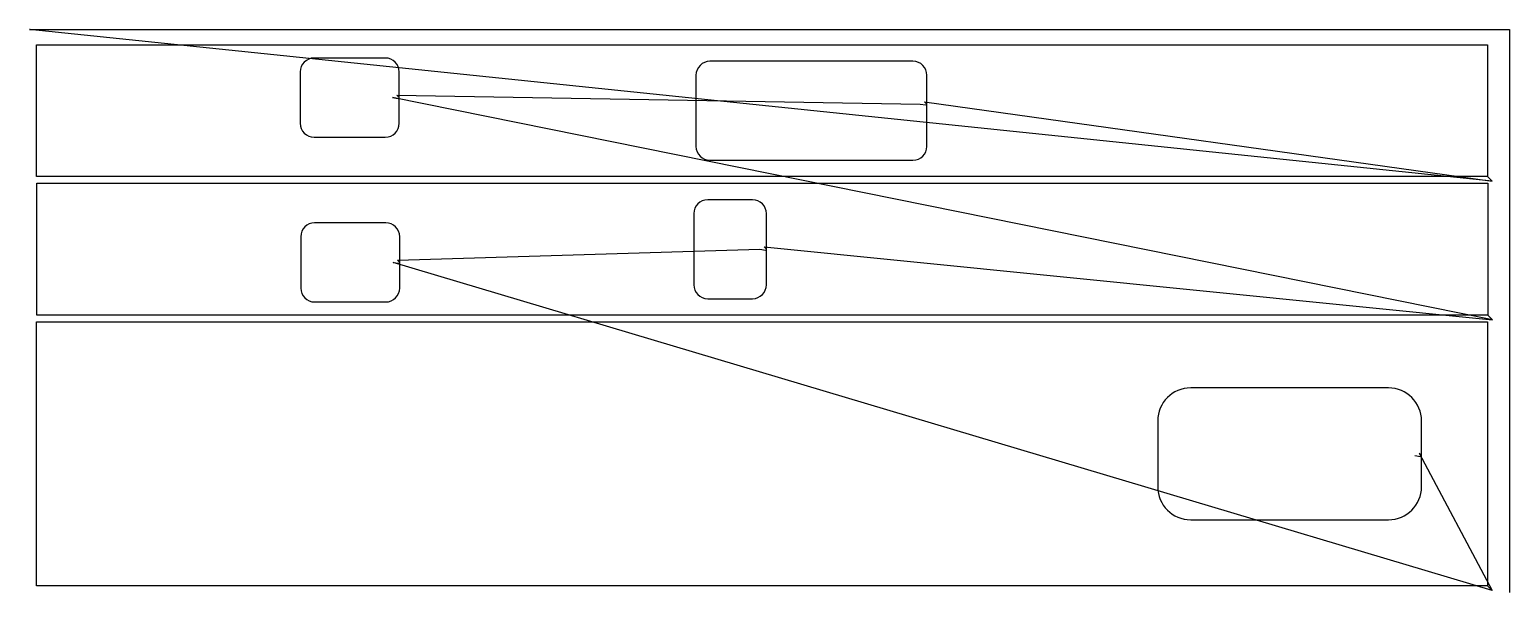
# Model space of a CAD drawing. Header units: metres. Extents: x 0 to 2244, y 951 to 1805.
import ezdxf

# ---------------------------------------------------------------- set-up
doc = ezdxf.new("R2010")
doc.units = ezdxf.units.M

msp = doc.modelspace()

# ---------------------------------------------------------------- linework, layer by layer
at = {"layer": 'TOOL_0'}
for p, q in [((2217.388, 1574.616), (0, 1804.809)), ((0, 1804.809), (1, 1804.809)), ((1, 1804.809), (0, 1804.809)), ((0, 1804.809), (1, 1804.809)), ((1, 1804.809), (2243.547, 1804.809)), ((2243.547, 1804.809), (2243.547, 955.982)), ((10.317, 1581.687), (10.317, 1781.687)), ((10.317, 1781.687), (2210.317, 1781.687)), ((2210.317, 1781.687), (2210.317, 1586.687)), ((539.317, 1761.686), (431.317, 1761.686)), ((1339.317, 1756.687), (1031.317, 1756.687)), ((410.317, 1740.686), (410.317, 1662.686)), ((560.317, 1701.686), (560.317, 1740.686)), ((1010.317, 1735.687), (1010.317, 1627.687)), ((1360.317, 1691.8), (1360.317, 1735.687)), ((560.317, 1701.686), (556.781, 1705.222)), ((556.781, 1705.222), (1350.317, 1691.8)), ((2218.163, 1364.509), (550.317, 1701.686)), ((550.317, 1701.686), (558.888, 1700.449)), ((560.317, 1696.686), (560.317, 1701.686)), ((560.317, 1662.686), (560.317, 1696.686)), ((1350.317, 1691.8), (1358.888, 1690.563)), ((1360.317, 1691.8), (1356.781, 1695.336)), ((1356.781, 1695.336), (2217.388, 1574.616)), ((1360.317, 1686.8), (1360.317, 1691.8)), ((1360.317, 1627.687), (1360.317, 1686.8)), ((431.317, 1641.686), (539.317, 1641.686)), ((1031.317, 1606.687), (1339.317, 1606.687)), ((2210.317, 1581.687), (10.317, 1581.687)), ((11.092, 1371.58), (11.092, 1571.58)), ((11.092, 1571.58), (2211.092, 1571.58)), ((2210.317, 1586.687), (2210.317, 1581.687)), ((2217.388, 1574.616), (2210.317, 1581.687)), ((2210.317, 1581.687), (2217.388, 1574.616)), ((2211.092, 1571.58), (2211.092, 1376.58)), ((1096.092, 1546.58), (1028.092, 1546.58)), ((540.092, 1511.58), (432.092, 1511.58)), ((1007.092, 1525.58), (1007.092, 1417.58)), ((1117.092, 1471.58), (1117.092, 1525.58)), ((411.092, 1490.58), (411.092, 1412.58)), ((561.092, 1451.58), (561.092, 1490.58)), ((557.556, 1455.116), (1107.092, 1471.58)), ((1107.092, 1471.58), (1115.663, 1470.343)), ((1117.092, 1471.58), (1113.556, 1475.116)), ((1113.556, 1475.116), (2218.163, 1364.509)), ((1117.092, 1466.58), (1117.092, 1471.58)), ((1117.092, 1417.58), (1117.092, 1466.58)), ((2217.388, 954.141), (551.092, 1451.58)), ((551.092, 1451.58), (559.663, 1450.343)), ((561.092, 1451.58), (557.556, 1455.116)), ((561.092, 1446.58), (561.092, 1451.58)), ((561.092, 1412.58), (561.092, 1446.58)), ((432.092, 1391.58), (540.092, 1391.58)), ((1028.092, 1396.58), (1096.092, 1396.58)), ((2211.092, 1371.58), (11.092, 1371.58)), ((2211.092, 1376.58), (2211.092, 1371.58)), ((2218.163, 1364.509), (2211.092, 1371.58)), ((2211.092, 1371.58), (2218.163, 1364.509)), ((10.317, 961.212), (10.317, 1361.212)), ((10.317, 1361.212), (2210.317, 1361.212)), ((2210.317, 1361.212), (2210.317, 966.212)), ((2060.317, 1261.212), (1760.317, 1261.212)), ((1710.317, 1211.212), (1710.317, 1111.212)), ((2110.317, 1158.626), (2110.317, 1211.212)), ((2100.317, 1158.626), (2108.888, 1157.389)), ((2110.317, 1158.626), (2106.781, 1162.162)), ((2106.781, 1162.162), (2217.388, 954.141)), ((2110.317, 1153.626), (2110.317, 1158.626)), ((2110.317, 1111.212), (2110.317, 1153.626)), ((1760.317, 1061.212), (2060.317, 1061.212)), ((2210.317, 966.212), (2210.317, 961.212)), ((2210.317, 961.212), (10.317, 961.212)), ((2217.388, 954.141), (2210.317, 961.212)), ((2210.317, 961.212), (2217.388, 954.141)), ((2243.547, 955.982), (2243.547, 951.982)), ((2243.547, 951.982), (2243.547, 950.982))]:
    msp.add_line(p, q, dxfattribs=at)
for centre, radius, start, end in [((431.317, 1740.686), 21, 90, 180), ((539.317, 1740.686), 21, 0, 90), ((1031.317, 1735.687), 21, 90, 180), ((1339.317, 1735.687), 21, 0, 90), ((559.067, 1701.686), 1.25, 261.766172, 0), ((1359.067, 1691.8), 1.25, 261.766172, 0), ((431.317, 1662.686), 21, 180, 270), ((539.317, 1662.686), 21, 270, 0), ((1031.317, 1627.687), 21, 180, 270), ((1339.317, 1627.687), 21, 270, 0), ((1028.092, 1525.58), 21, 90, 180), ((1096.092, 1525.58), 21, 0, 90), ((432.092, 1490.58), 21, 90, 180), ((540.092, 1490.58), 21, 0, 90), ((1115.842, 1471.58), 1.25, 261.766172, 0), ((559.842, 1451.58), 1.25, 261.766172, 0), ((1028.092, 1417.58), 21, 180, 270), ((1096.092, 1417.58), 21, 270, 0), ((432.092, 1412.58), 21, 180, 270), ((540.092, 1412.58), 21, 270, 0), ((1760.317, 1211.212), 50, 90, 180), ((2060.317, 1211.212), 50, 0, 90), ((2109.067, 1158.626), 1.25, 261.766172, 0), ((1760.317, 1111.212), 50, 180, 270), ((2060.317, 1111.212), 50, 270, 0)]:
    msp.add_arc(centre, radius, start, end, dxfattribs=at)

doc.saveas('drawing.dxf')
